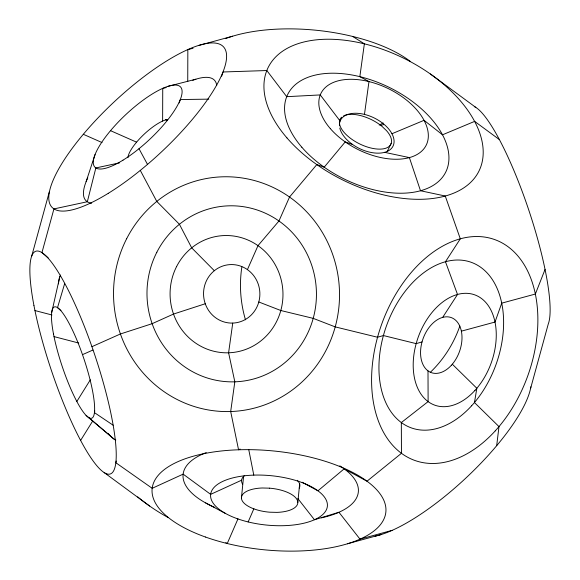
<?xml version="1.0" encoding="UTF-8"?>
<svg xmlns="http://www.w3.org/2000/svg" width="580" height="580" viewBox="0 0 580 580"><rect width="100%" height="100%" fill="white"/><g stroke="black" fill="none" stroke-linecap="round" stroke-linejoin="round"><path stroke-width="0.87" d="M162.632 121.068L162.741 88.392L166.192 87.558M187.739 81.454L187.84 49.655L193.06 48.234M241.439 497.894L243.593 476.332M297.808 502.468L299.693 483.604M496.683 445.708L498.988 426.604L474.462 402.534L476.84 388.274L452.313 364.204M364.457 114.405L368.974 81.584L359.846 76.654L364.363 43.834L352.756 36.475M232.747 323.082A29.276 28.166 86.2 0 1 206.813 280.01A29.276 28.166 86.2 0 1 255.57 278.4A29.276 28.166 86.2 0 1 232.747 323.082L228.6 352.792L234.827 381.821L230.68 411.524L238.561 449.79L240.12 449.036M51.685 312.584L59.791 276.74M94.816 410.901L94.424 412.619L113.129 425.205M116.232 461.013L115.84 462.731L152.192 488.302L183.142 474.143L210.656 494.356L241.599 480.197M31.733 255.99L49.459 191.378M530.54 388.622L548.267 324.01A117.435 23.026 71.5 0 0 527.829 207.277A117.435 23.026 71.5 0 0 474.302 106.582M64.648 283.649L57.514 307.668L60.958 310.583M86.123 181.656L95.047 154.563M179.22 102.928L180.337 99.543L208.8 99.144M221.669 76.212L223.061 71.978L266.829 70.535L286.716 96.679L320.254 94.924L340.141 121.068M545.055 269.439L535.362 294.046L501.736 303.151L495.008 322.052L461.383 331.158M237.981 518.839L227.244 543.525L225.794 542.604M248.146 521.942L253.866 508.776M247.421 269.613L257.998 245.652L278.951 221.002L289.536 197.033L316.825 164.582L324.198 167.192L345.231 141.904L352.604 144.507M387.237 151.445L391.232 143.311M76.835 401.469L90.335 379.806M80.62 440.416L92.72 420.986M442.671 317.39L457.518 294.466L445.462 261.739L460.31 238.822L445.251 196.011L420.493 190.748L409.386 157.6L384.62 152.344M91.937 346.673L120.408 333.978L152.149 323.676L173.514 314.055L205.255 303.753M82.483 354.648L92.909 350.044M391.95 133.741L424.06 120.321L442.525 134.799L474.636 121.379L499.38 139.584M422.037 341.924L416.179 343.635L383.409 335.544L377.551 337.248L335.211 326.888L313.2 318.362L280.814 310.517L258.803 301.984M198.722 45.486L232.609 36.206M392.16 530.345L359.999 539.146L338.945 512.263L314.454 519.752L297.83 498.532M347.391 543.793L381.277 534.514M168.178 86.311L195.888 79.206M119.581 162.85L95.852 167.946L87.333 201.746L53.933 208.923L41.941 252.626L48.147 257.875M34.945 310.561L51.983 314.991M54.02 336.603L78.721 343.034M110.526 130.667L136.576 142.165M83.317 134.292L102.037 142.557M205.639 502.925L225.642 513.532M302.224 482.27L317.949 490.81L344.187 468.828L366.995 481.212L401.454 453.306L401.331 422.559L428.12 401.607L427.997 370.859M430.338 73.95L475.825 107.423M104.175 472.577L149.662 506.05M86.065 415.374L110.301 435.885M88.602 417.535L114.108 439.125M214.325 270.708L191.69 247.834L179.423 224.286L156.781 201.419L140.302 170.411M138.997 148.712L147.443 164.299M248.762 449.659L253.793 475.114M341.649 117.203A28.297 13.5 26.2 0 0 368.162 147.269A28.297 13.5 26.2 0 0 386.592 130.746L381.915 126.288A28.297 13.5 26.2 0 0 343.606 115.884M245.478 319.812A117.435 112.984 86.2 0 1 241.874 266.814M459.831 326.062A117.435 112.984 86.2 0 1 430.628 372.026M383.619 124.613A117.435 49.626 5.7 0 1 381.038 125.244M225.62 38.563A117.435 49.626 5.7 0 1 410.502 61.56M339.452 125.816A29.276 16.972 26.1 0 1 378.385 120.256A29.276 16.972 26.1 0 1 383.235 152.671A29.276 16.972 26.1 0 1 339.786 128.049M383.148 122.975A88.044 37.207 5.7 0 1 379.204 125.062M530.881 386.773A117.435 34.43 -43.1 0 1 469.524 474.592A117.435 34.43 -43.1 0 1 375.122 536.13M115.797 439.988A88.044 17.262 71.5 0 1 108.213 433.528M58.493 283.903A88.044 17.262 71.5 0 1 60.625 275.043M192.749 80.279A88.044 25.81 -43.1 0 1 216.724 85.55M91.618 203.218A88.044 25.81 -43.1 0 1 87.79 177.792M127.962 157.716A29.276 8.584 -43.1 0 1 143.209 135.096A29.276 8.584 -43.1 0 1 167.678 119.487M165.481 119.661A117.435 77.474 -70 0 1 167.098 120.285M168.084 517.519A117.435 68.078 26.1 0 1 137.67 496.857M339.822 465.863A88.044 37.207 5.7 0 1 321.211 517.889M214.81 507.42A88.044 37.207 5.7 0 1 206.233 452.61M297.33 480.32A29.276 12.368 5.7 0 1 299.244 488.106M242.563 484.14A29.276 12.368 5.7 0 1 244.716 475.455M269.584 488.171L262.29 487.99A28.297 11.963 5.7 0 0 241.686 499.482A28.297 11.963 5.7 0 0 269.671 512.198L276.964 512.379A28.297 11.963 5.7 0 0 297.562 500.888A28.297 11.963 5.7 0 0 269.584 488.171M286.977 137.938A117.435 68.078 26.1 0 0 475.107 177.335A117.435 68.078 26.1 0 0 358.657 42.536A117.435 68.078 26.1 0 0 286.977 137.938M301.825 147.211A88.044 51.047 26.1 0 0 442.873 176.748A88.044 51.047 26.1 0 0 355.569 75.683A88.044 51.047 26.1 0 0 301.825 147.211M330.317 128.593A58.66 34.01 26.1 0 0 424.299 148.27A58.66 34.01 26.1 0 0 366.125 80.939A58.66 34.01 26.1 0 0 330.317 128.593M126.65 238.721A117.435 112.984 86.2 0 0 230.68 411.524A117.435 112.984 86.2 0 0 322.241 232.261A117.435 112.984 86.2 0 0 126.65 238.721M495.248 430.882A117.435 77.474 -70 0 0 497.372 240.627A117.435 77.474 -70 0 0 371.591 378.508A117.435 77.474 -70 0 0 495.248 430.882M156.825 252.256A88.044 84.709 86.2 0 0 234.827 381.821A88.044 84.709 86.2 0 0 303.478 247.413A88.044 84.709 86.2 0 0 156.825 252.256M176.632 266.474A58.66 56.441 86.2 0 0 228.6 352.792A58.66 56.441 86.2 0 0 274.34 263.248A58.66 56.441 86.2 0 0 176.632 266.474M471.649 405.746A88.044 58.087 -70 0 0 473.244 263.095A88.044 58.087 -70 0 0 378.943 366.473A88.044 58.087 -70 0 0 471.649 405.746M474.969 390.405A58.66 38.7 -70 0 0 476.035 295.365A58.66 38.7 -70 0 0 413.199 364.247A58.66 38.7 -70 0 0 474.969 390.405M451.378 365.269A29.276 19.314 -70 0 0 451.907 317.84A29.276 19.314 -70 0 0 420.551 352.212A29.276 19.314 -70 0 0 451.378 365.269M108.264 193.329A117.435 34.43 -43.1 0 0 225.105 49.162A117.435 34.43 -43.1 0 0 79.706 138.663A117.435 34.43 -43.1 0 0 108.264 193.329M122.989 160.16A58.66 17.197 -43.1 0 0 181.359 88.145A58.66 17.197 -43.1 0 0 108.728 132.856A58.66 17.197 -43.1 0 0 122.989 160.16M33.937 305.464A117.435 23.026 71.5 0 0 108.475 474.193A117.435 23.026 71.5 0 0 76.756 308.147A117.435 23.026 71.5 0 0 33.937 305.464M53.512 334.058A58.66 11.498 71.5 0 0 90.748 418.347A58.66 11.498 71.5 0 0 74.907 335.399A58.66 11.498 71.5 0 0 53.512 334.058M205.443 537.022A117.435 49.626 5.7 0 0 385.809 512.488A117.435 49.626 5.7 0 0 215.745 451.668A117.435 49.626 5.7 0 0 205.443 537.022M237.256 518.694A58.66 24.788 5.7 0 0 327.345 506.434A58.66 24.788 5.7 0 0 242.396 476.057A58.66 24.788 5.7 0 0 237.256 518.694"/></g></svg>
